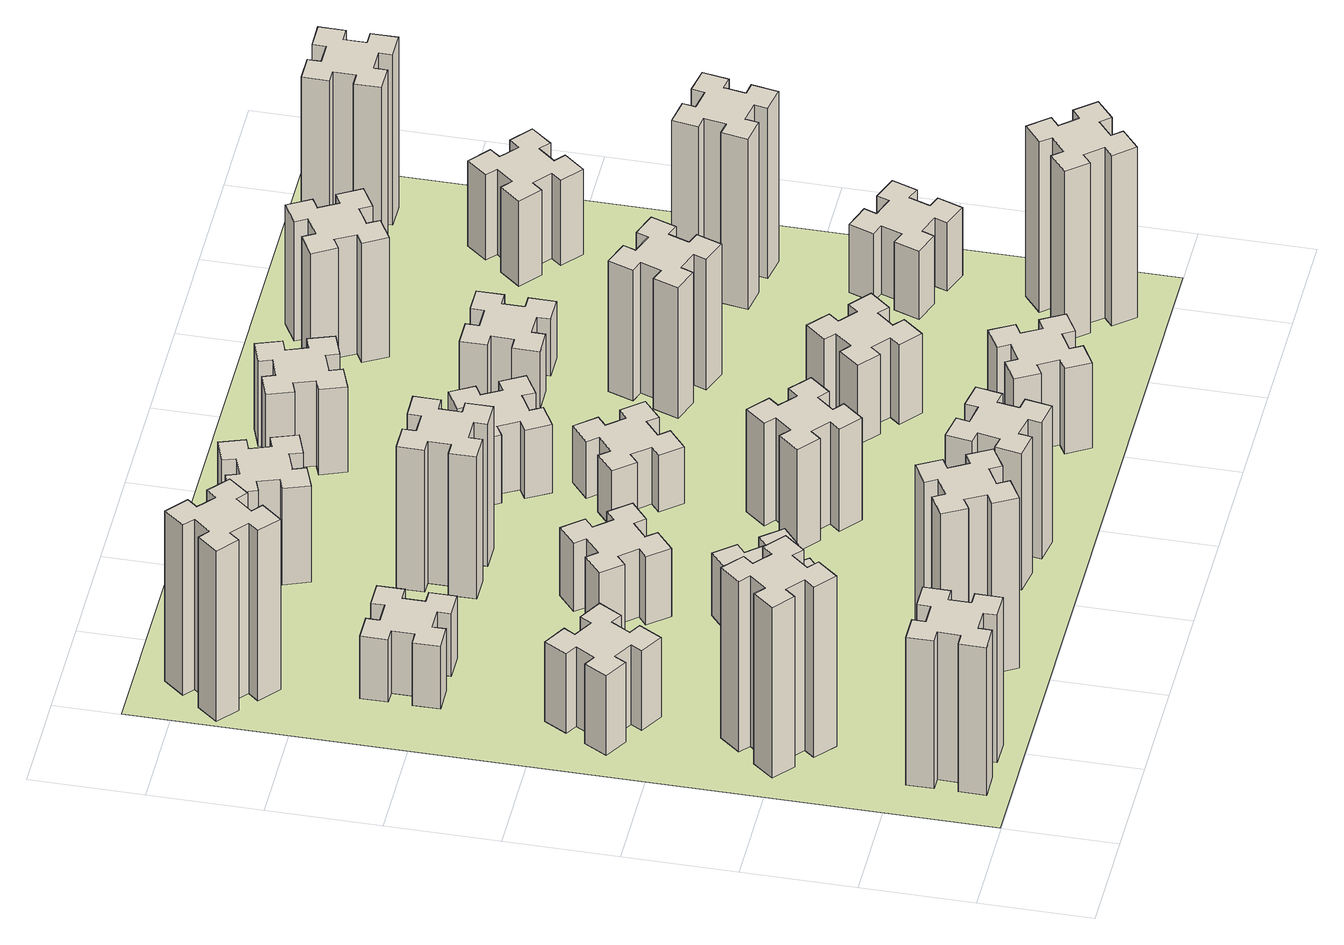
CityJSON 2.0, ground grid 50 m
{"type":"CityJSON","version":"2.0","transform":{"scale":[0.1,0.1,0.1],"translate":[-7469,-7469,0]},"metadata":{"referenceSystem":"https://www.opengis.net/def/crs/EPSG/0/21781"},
"CityObjects":{
"building1":{"type":"Building","attributes":{"class":"1000","function":"1000","usage":"1000","yearOfConstruction":2016,"roofType":"1000","measuredHeight":78,"storeysAboveGround":30,"storeysBelowGround":0},"geometry":[{"type":"Solid","lod":"1","boundaries":[[[[0,1,2,3,4,5,6,7,8,9,10,11,12,13,14,15,16,17,18,19]],[[17,16,20,21]],[[16,15,22,20]],[[15,14,23,22]],[[14,13,24,23]],[[13,12,25,24]],[[12,11,26,25]],[[11,10,27,26]],[[10,9,28,27]],[[9,8,29,28]],[[8,7,30,29]],[[7,6,31,30]],[[6,5,32,31]],[[5,4,33,32]],[[4,3,34,33]],[[3,2,35,34]],[[2,1,36,35]],[[1,0,37,36]],[[0,19,38,37]],[[19,18,39,38]],[[18,17,21,39]],[[24,25,26,27,28,29,30,31,32,33,34,35,36,37,38,39,21,20,22,23]]]]}]},
"building2":{"type":"Building","attributes":{"class":"1000","function":"1000","usage":"1000","yearOfConstruction":2016,"roofType":"1000","measuredHeight":90,"storeysAboveGround":30,"storeysBelowGround":0},"geometry":[{"type":"Solid","lod":"1","boundaries":[[[[40,41,42,43,44,45,46,47,48,49,50,51,52,53,54,55,56,57,58,59]],[[57,56,60,61]],[[56,55,62,60]],[[55,54,63,62]],[[54,53,64,63]],[[53,52,65,64]],[[52,51,66,65]],[[51,50,67,66]],[[50,49,68,67]],[[49,48,69,68]],[[48,47,70,69]],[[47,46,71,70]],[[46,45,72,71]],[[45,44,73,72]],[[44,43,74,73]],[[43,42,75,74]],[[42,41,76,75]],[[41,40,77,76]],[[40,59,78,77]],[[59,58,79,78]],[[58,57,61,79]],[[64,65,66,67,68,69,70,71,72,73,74,75,76,77,78,79,61,60,62,63]]]]}]},
"building3":{"type":"Building","attributes":{"class":"1000","function":"1000","usage":"1000","yearOfConstruction":2016,"roofType":"1000","measuredHeight":42,"storeysAboveGround":30,"storeysBelowGround":0},"geometry":[{"type":"Solid","lod":"1","boundaries":[[[[80,81,82,83,84,85,86,87,88,89,90,91,92,93,94,95,96,97,98,99]],[[97,96,100,101]],[[96,95,102,100]],[[95,94,103,102]],[[94,93,104,103]],[[93,92,105,104]],[[92,91,106,105]],[[91,90,107,106]],[[90,89,108,107]],[[89,88,109,108]],[[88,87,110,109]],[[87,86,111,110]],[[86,85,112,111]],[[85,84,113,112]],[[84,83,114,113]],[[83,82,115,114]],[[82,81,116,115]],[[81,80,117,116]],[[80,99,118,117]],[[99,98,119,118]],[[98,97,101,119]],[[104,105,106,107,108,109,110,111,112,113,114,115,116,117,118,119,101,100,102,103]]]]}]},
"building4":{"type":"Building","attributes":{"class":"1000","function":"1000","usage":"1000","yearOfConstruction":2016,"roofType":"1000","measuredHeight":90,"storeysAboveGround":30,"storeysBelowGround":0},"geometry":[{"type":"Solid","lod":"1","boundaries":[[[[120,121,122,123,124,125,126,127,128,129,130,131,132,133,134,135,136,137,138,139]],[[137,136,140,141]],[[136,135,142,140]],[[135,134,143,142]],[[134,133,144,143]],[[133,132,145,144]],[[132,131,146,145]],[[131,130,147,146]],[[130,129,148,147]],[[129,128,149,148]],[[128,127,150,149]],[[127,126,151,150]],[[126,125,152,151]],[[125,124,153,152]],[[124,123,154,153]],[[123,122,155,154]],[[122,121,156,155]],[[121,120,157,156]],[[120,139,158,157]],[[139,138,159,158]],[[138,137,141,159]],[[144,145,146,147,148,149,150,151,152,153,154,155,156,157,158,159,141,140,142,143]]]]}]},
"building5":{"type":"Building","attributes":{"class":"1000","function":"1000","usage":"1000","yearOfConstruction":2016,"roofType":"1000","measuredHeight":33,"storeysAboveGround":30,"storeysBelowGround":0},"geometry":[{"type":"Solid","lod":"1","boundaries":[[[[160,161,162,163,164,165,166,167,168,169,170,171,172,173,174,175,176,177,178,179]],[[177,176,180,181]],[[176,175,182,180]],[[175,174,183,182]],[[174,173,184,183]],[[173,172,185,184]],[[172,171,186,185]],[[171,170,187,186]],[[170,169,188,187]],[[169,168,189,188]],[[168,167,190,189]],[[167,166,191,190]],[[166,165,192,191]],[[165,164,193,192]],[[164,163,194,193]],[[163,162,195,194]],[[162,161,196,195]],[[161,160,197,196]],[[160,179,198,197]],[[179,178,199,198]],[[178,177,181,199]],[[184,185,186,187,188,189,190,191,192,193,194,195,196,197,198,199,181,180,182,183]]]]}]},
"building6":{"type":"Building","attributes":{"class":"1000","function":"1000","usage":"1000","yearOfConstruction":2016,"roofType":"1000","measuredHeight":90,"storeysAboveGround":30,"storeysBelowGround":0},"geometry":[{"type":"Solid","lod":"1","boundaries":[[[[200,201,202,203,204,205,206,207,208,209,210,211,212,213,214,215,216,217,218,219]],[[217,216,220,221]],[[216,215,222,220]],[[215,214,223,222]],[[214,213,224,223]],[[213,212,225,224]],[[212,211,226,225]],[[211,210,227,226]],[[210,209,228,227]],[[209,208,229,228]],[[208,207,230,229]],[[207,206,231,230]],[[206,205,232,231]],[[205,204,233,232]],[[204,203,234,233]],[[203,202,235,234]],[[202,201,236,235]],[[201,200,237,236]],[[200,219,238,237]],[[219,218,239,238]],[[218,217,221,239]],[[224,225,226,227,228,229,230,231,232,233,234,235,236,237,238,239,221,220,222,223]]]]}]},
"building7":{"type":"Building","attributes":{"class":"1000","function":"1000","usage":"1000","yearOfConstruction":2016,"roofType":"1000","measuredHeight":33,"storeysAboveGround":30,"storeysBelowGround":0},"geometry":[{"type":"Solid","lod":"1","boundaries":[[[[240,241,242,243,244,245,246,247,248,249,250,251,252,253,254,255,256,257,258,259]],[[257,256,260,261]],[[256,255,262,260]],[[255,254,263,262]],[[254,253,264,263]],[[253,252,265,264]],[[252,251,266,265]],[[251,250,267,266]],[[250,249,268,267]],[[249,248,269,268]],[[248,247,270,269]],[[247,246,271,270]],[[246,245,272,271]],[[245,244,273,272]],[[244,243,274,273]],[[243,242,275,274]],[[242,241,276,275]],[[241,240,277,276]],[[240,259,278,277]],[[259,258,279,278]],[[258,257,261,279]],[[264,265,266,267,268,269,270,271,272,273,274,275,276,277,278,279,261,260,262,263]]]]}]},
"building8":{"type":"Building","attributes":{"class":"1000","function":"1000","usage":"1000","yearOfConstruction":2016,"roofType":"1000","measuredHeight":36,"storeysAboveGround":30,"storeysBelowGround":0},"geometry":[{"type":"Solid","lod":"1","boundaries":[[[[280,281,282,283,284,285,286,287,288,289,290,291,292,293,294,295,296,297,298,299]],[[297,296,300,301]],[[296,295,302,300]],[[295,294,303,302]],[[294,293,304,303]],[[293,292,305,304]],[[292,291,306,305]],[[291,290,307,306]],[[290,289,308,307]],[[289,288,309,308]],[[288,287,310,309]],[[287,286,311,310]],[[286,285,312,311]],[[285,284,313,312]],[[284,283,314,313]],[[283,282,315,314]],[[282,281,316,315]],[[281,280,317,316]],[[280,299,318,317]],[[299,298,319,318]],[[298,297,301,319]],[[304,305,306,307,308,309,310,311,312,313,314,315,316,317,318,319,301,300,302,303]]]]}]},
"building9":{"type":"Building","attributes":{"class":"1000","function":"1000","usage":"1000","yearOfConstruction":2016,"roofType":"1000","measuredHeight":72,"storeysAboveGround":30,"storeysBelowGround":0},"geometry":[{"type":"Solid","lod":"1","boundaries":[[[[320,321,322,323,324,325,326,327,328,329,330,331,332,333,334,335,336,337,338,339]],[[337,336,340,341]],[[336,335,342,340]],[[335,334,343,342]],[[334,333,344,343]],[[333,332,345,344]],[[332,331,346,345]],[[331,330,347,346]],[[330,329,348,347]],[[329,328,349,348]],[[328,327,350,349]],[[327,326,351,350]],[[326,325,352,351]],[[325,324,353,352]],[[324,323,354,353]],[[323,322,355,354]],[[322,321,356,355]],[[321,320,357,356]],[[320,339,358,357]],[[339,338,359,358]],[[338,337,341,359]],[[344,345,346,347,348,349,350,351,352,353,354,355,356,357,358,359,341,340,342,343]]]]}]},
"building10":{"type":"Building","attributes":{"class":"1000","function":"1000","usage":"1000","yearOfConstruction":2016,"roofType":"1000","measuredHeight":75,"storeysAboveGround":30,"storeysBelowGround":0},"geometry":[{"type":"Solid","lod":"1","boundaries":[[[[360,361,362,363,364,365,366,367,368,369,370,371,372,373,374,375,376,377,378,379]],[[377,376,380,381]],[[376,375,382,380]],[[375,374,383,382]],[[374,373,384,383]],[[373,372,385,384]],[[372,371,386,385]],[[371,370,387,386]],[[370,369,388,387]],[[369,368,389,388]],[[368,367,390,389]],[[367,366,391,390]],[[366,365,392,391]],[[365,364,393,392]],[[364,363,394,393]],[[363,362,395,394]],[[362,361,396,395]],[[361,360,397,396]],[[360,379,398,397]],[[379,378,399,398]],[[378,377,381,399]],[[384,385,386,387,388,389,390,391,392,393,394,395,396,397,398,399,381,380,382,383]]]]}]},
"building11":{"type":"Building","attributes":{"class":"1000","function":"1000","usage":"1000","yearOfConstruction":2016,"roofType":"1000","measuredHeight":51,"storeysAboveGround":30,"storeysBelowGround":0},"geometry":[{"type":"Solid","lod":"1","boundaries":[[[[400,401,402,403,404,405,406,407,408,409,410,411,412,413,414,415,416,417,418,419]],[[417,416,420,421]],[[416,415,422,420]],[[415,414,423,422]],[[414,413,424,423]],[[413,412,425,424]],[[412,411,426,425]],[[411,410,427,426]],[[410,409,428,427]],[[409,408,429,428]],[[408,407,430,429]],[[407,406,431,430]],[[406,405,432,431]],[[405,404,433,432]],[[404,403,434,433]],[[403,402,435,434]],[[402,401,436,435]],[[401,400,437,436]],[[400,419,438,437]],[[419,418,439,438]],[[418,417,421,439]],[[424,425,426,427,428,429,430,431,432,433,434,435,436,437,438,439,421,420,422,423]]]]}]},
"building12":{"type":"Building","attributes":{"class":"1000","function":"1000","usage":"1000","yearOfConstruction":2016,"roofType":"1000","measuredHeight":54,"storeysAboveGround":30,"storeysBelowGround":0},"geometry":[{"type":"Solid","lod":"1","boundaries":[[[[440,441,442,443,444,445,446,447,448,449,450,451,452,453,454,455,456,457,458,459]],[[457,456,460,461]],[[456,455,462,460]],[[455,454,463,462]],[[454,453,464,463]],[[453,452,465,464]],[[452,451,466,465]],[[451,450,467,466]],[[450,449,468,467]],[[449,448,469,468]],[[448,447,470,469]],[[447,446,471,470]],[[446,445,472,471]],[[445,444,473,472]],[[444,443,474,473]],[[443,442,475,474]],[[442,441,476,475]],[[441,440,477,476]],[[440,459,478,477]],[[459,458,479,478]],[[458,457,461,479]],[[464,465,466,467,468,469,470,471,472,473,474,475,476,477,478,479,461,460,462,463]]]]}]},
"building13":{"type":"Building","attributes":{"class":"1000","function":"1000","usage":"1000","yearOfConstruction":2016,"roofType":"1000","measuredHeight":30,"storeysAboveGround":30,"storeysBelowGround":0},"geometry":[{"type":"Solid","lod":"1","boundaries":[[[[480,481,482,483,484,485,486,487,488,489,490,491,492,493,494,495,496,497,498,499]],[[497,496,500,501]],[[496,495,502,500]],[[495,494,503,502]],[[494,493,504,503]],[[493,492,505,504]],[[492,491,506,505]],[[491,490,507,506]],[[490,489,508,507]],[[489,488,509,508]],[[488,487,510,509]],[[487,486,511,510]],[[486,485,512,511]],[[485,484,513,512]],[[484,483,514,513]],[[483,482,515,514]],[[482,481,516,515]],[[481,480,517,516]],[[480,499,518,517]],[[499,498,519,518]],[[498,497,501,519]],[[504,505,506,507,508,509,510,511,512,513,514,515,516,517,518,519,501,500,502,503]]]]}]},
"building14":{"type":"Building","attributes":{"class":"1000","function":"1000","usage":"1000","yearOfConstruction":2016,"roofType":"1000","measuredHeight":36,"storeysAboveGround":30,"storeysBelowGround":0},"geometry":[{"type":"Solid","lod":"1","boundaries":[[[[520,521,522,523,524,525,526,527,528,529,530,531,532,533,534,535,536,537,538,539]],[[537,536,540,541]],[[536,535,542,540]],[[535,534,543,542]],[[534,533,544,543]],[[533,532,545,544]],[[532,531,546,545]],[[531,530,547,546]],[[530,529,548,547]],[[529,528,549,548]],[[528,527,550,549]],[[527,526,551,550]],[[526,525,552,551]],[[525,524,553,552]],[[524,523,554,553]],[[523,522,555,554]],[[522,521,556,555]],[[521,520,557,556]],[[520,539,558,557]],[[539,538,559,558]],[[538,537,541,559]],[[544,545,546,547,548,549,550,551,552,553,554,555,556,557,558,559,541,540,542,543]]]]}]},
"building15":{"type":"Building","attributes":{"class":"1000","function":"1000","usage":"1000","yearOfConstruction":2016,"roofType":"1000","measuredHeight":45,"storeysAboveGround":30,"storeysBelowGround":0},"geometry":[{"type":"Solid","lod":"1","boundaries":[[[[560,561,562,563,564,565,566,567,568,569,570,571,572,573,574,575,576,577,578,579]],[[577,576,580,581]],[[576,575,582,580]],[[575,574,583,582]],[[574,573,584,583]],[[573,572,585,584]],[[572,571,586,585]],[[571,570,587,586]],[[570,569,588,587]],[[569,568,589,588]],[[568,567,590,589]],[[567,566,591,590]],[[566,565,592,591]],[[565,564,593,592]],[[564,563,594,593]],[[563,562,595,594]],[[562,561,596,595]],[[561,560,597,596]],[[560,579,598,597]],[[579,578,599,598]],[[578,577,581,599]],[[584,585,586,587,588,589,590,591,592,593,594,595,596,597,598,599,581,580,582,583]]]]}]},
"building16":{"type":"Building","attributes":{"class":"1000","function":"1000","usage":"1000","yearOfConstruction":2016,"roofType":"1000","measuredHeight":45,"storeysAboveGround":30,"storeysBelowGround":0},"geometry":[{"type":"Solid","lod":"1","boundaries":[[[[600,601,602,603,604,605,606,607,608,609,610,611,612,613,614,615,616,617,618,619]],[[617,616,620,621]],[[616,615,622,620]],[[615,614,623,622]],[[614,613,624,623]],[[613,612,625,624]],[[612,611,626,625]],[[611,610,627,626]],[[610,609,628,627]],[[609,608,629,628]],[[608,607,630,629]],[[607,606,631,630]],[[606,605,632,631]],[[605,604,633,632]],[[604,603,634,633]],[[603,602,635,634]],[[602,601,636,635]],[[601,600,637,636]],[[600,619,638,637]],[[619,618,639,638]],[[618,617,621,639]],[[624,625,626,627,628,629,630,631,632,633,634,635,636,637,638,639,621,620,622,623]]]]}]},
"building17":{"type":"Building","attributes":{"class":"1000","function":"1000","usage":"1000","yearOfConstruction":2016,"roofType":"1000","measuredHeight":42,"storeysAboveGround":30,"storeysBelowGround":0},"geometry":[{"type":"Solid","lod":"1","boundaries":[[[[640,641,642,643,644,645,646,647,648,649,650,651,652,653,654,655,656,657,658,659]],[[657,656,660,661]],[[656,655,662,660]],[[655,654,663,662]],[[654,653,664,663]],[[653,652,665,664]],[[652,651,666,665]],[[651,650,667,666]],[[650,649,668,667]],[[649,648,669,668]],[[648,647,670,669]],[[647,646,671,670]],[[646,645,672,671]],[[645,644,673,672]],[[644,643,674,673]],[[643,642,675,674]],[[642,641,676,675]],[[641,640,677,676]],[[640,659,678,677]],[[659,658,679,678]],[[658,657,661,679]],[[664,665,666,667,668,669,670,671,672,673,674,675,676,677,678,679,661,660,662,663]]]]}]},
"building18":{"type":"Building","attributes":{"class":"1000","function":"1000","usage":"1000","yearOfConstruction":2016,"roofType":"1000","measuredHeight":69,"storeysAboveGround":30,"storeysBelowGround":0},"geometry":[{"type":"Solid","lod":"1","boundaries":[[[[680,681,682,683,684,685,686,687,688,689,690,691,692,693,694,695,696,697,698,699]],[[697,696,700,701]],[[696,695,702,700]],[[695,694,703,702]],[[694,693,704,703]],[[693,692,705,704]],[[692,691,706,705]],[[691,690,707,706]],[[690,689,708,707]],[[689,688,709,708]],[[688,687,710,709]],[[687,686,711,710]],[[686,685,712,711]],[[685,684,713,712]],[[684,683,714,713]],[[683,682,715,714]],[[682,681,716,715]],[[681,680,717,716]],[[680,699,718,717]],[[699,698,719,718]],[[698,697,701,719]],[[704,705,706,707,708,709,710,711,712,713,714,715,716,717,718,719,701,700,702,703]]]]}]},
"building19":{"type":"Building","attributes":{"class":"1000","function":"1000","usage":"1000","yearOfConstruction":2016,"roofType":"1000","measuredHeight":30,"storeysAboveGround":30,"storeysBelowGround":0},"geometry":[{"type":"Solid","lod":"1","boundaries":[[[[720,721,722,723,724,725,726,727,728,729,730,731,732,733,734,735,736,737,738,739]],[[737,736,740,741]],[[736,735,742,740]],[[735,734,743,742]],[[734,733,744,743]],[[733,732,745,744]],[[732,731,746,745]],[[731,730,747,746]],[[730,729,748,747]],[[729,728,749,748]],[[728,727,750,749]],[[727,726,751,750]],[[726,725,752,751]],[[725,724,753,752]],[[724,723,754,753]],[[723,722,755,754]],[[722,721,756,755]],[[721,720,757,756]],[[720,739,758,757]],[[739,738,759,758]],[[738,737,741,759]],[[744,745,746,747,748,749,750,751,752,753,754,755,756,757,758,759,741,740,742,743]]]]}]},
"building20":{"type":"Building","attributes":{"class":"1000","function":"1000","usage":"1000","yearOfConstruction":2016,"roofType":"1000","measuredHeight":90,"storeysAboveGround":30,"storeysBelowGround":0},"geometry":[{"type":"Solid","lod":"1","boundaries":[[[[760,761,762,763,764,765,766,767,768,769,770,771,772,773,774,775,776,777,778,779]],[[777,776,780,781]],[[776,775,782,780]],[[775,774,783,782]],[[774,773,784,783]],[[773,772,785,784]],[[772,771,786,785]],[[771,770,787,786]],[[770,769,788,787]],[[769,768,789,788]],[[768,767,790,789]],[[767,766,791,790]],[[766,765,792,791]],[[765,764,793,792]],[[764,763,794,793]],[[763,762,795,794]],[[762,761,796,795]],[[761,760,797,796]],[[760,779,798,797]],[[779,778,799,798]],[[778,777,781,799]],[[784,785,786,787,788,789,790,791,792,793,794,795,796,797,798,799,781,780,782,783]]]]}]},
"building21":{"type":"Building","attributes":{"class":"1000","function":"1000","usage":"1000","yearOfConstruction":2016,"roofType":"1000","measuredHeight":63,"storeysAboveGround":30,"storeysBelowGround":0},"geometry":[{"type":"Solid","lod":"1","boundaries":[[[[800,801,802,803,804,805,806,807,808,809,810,811,812,813,814,815,816,817,818,819]],[[817,816,820,821]],[[816,815,822,820]],[[815,814,823,822]],[[814,813,824,823]],[[813,812,825,824]],[[812,811,826,825]],[[811,810,827,826]],[[810,809,828,827]],[[809,808,829,828]],[[808,807,830,829]],[[807,806,831,830]],[[806,805,832,831]],[[805,804,833,832]],[[804,803,834,833]],[[803,802,835,834]],[[802,801,836,835]],[[801,800,837,836]],[[800,819,838,837]],[[819,818,839,838]],[[818,817,821,839]],[[824,825,826,827,828,829,830,831,832,833,834,835,836,837,838,839,821,820,822,823]]]]}]},
"building22":{"type":"Building","attributes":{"class":"1000","function":"1000","usage":"1000","yearOfConstruction":2016,"roofType":"1000","measuredHeight":36,"storeysAboveGround":30,"storeysBelowGround":0},"geometry":[{"type":"Solid","lod":"1","boundaries":[[[[840,841,842,843,844,845,846,847,848,849,850,851,852,853,854,855,856,857,858,859]],[[857,856,860,861]],[[856,855,862,860]],[[855,854,863,862]],[[854,853,864,863]],[[853,852,865,864]],[[852,851,866,865]],[[851,850,867,866]],[[850,849,868,867]],[[849,848,869,868]],[[848,847,870,869]],[[847,846,871,870]],[[846,845,872,871]],[[845,844,873,872]],[[844,843,874,873]],[[843,842,875,874]],[[842,841,876,875]],[[841,840,877,876]],[[840,859,878,877]],[[859,858,879,878]],[[858,857,861,879]],[[864,865,866,867,868,869,870,871,872,873,874,875,876,877,878,879,861,860,862,863]]]]}]},
"building23":{"type":"Building","attributes":{"class":"1000","function":"1000","usage":"1000","yearOfConstruction":2016,"roofType":"1000","measuredHeight":90,"storeysAboveGround":30,"storeysBelowGround":0},"geometry":[{"type":"Solid","lod":"1","boundaries":[[[[880,881,882,883,884,885,886,887,888,889,890,891,892,893,894,895,896,897,898,899]],[[897,896,900,901]],[[896,895,902,900]],[[895,894,903,902]],[[894,893,904,903]],[[893,892,905,904]],[[892,891,906,905]],[[891,890,907,906]],[[890,889,908,907]],[[889,888,909,908]],[[888,887,910,909]],[[887,886,911,910]],[[886,885,912,911]],[[885,884,913,912]],[[884,883,914,913]],[[883,882,915,914]],[[882,881,916,915]],[[881,880,917,916]],[[880,899,918,917]],[[899,898,919,918]],[[898,897,901,919]],[[904,905,906,907,908,909,910,911,912,913,914,915,916,917,918,919,901,900,902,903]]]]}]},
"building24":{"type":"Building","attributes":{"class":"1000","function":"1000","usage":"1000","yearOfConstruction":2016,"roofType":"1000","measuredHeight":45,"storeysAboveGround":30,"storeysBelowGround":0},"geometry":[{"type":"Solid","lod":"1","boundaries":[[[[920,921,922,923,924,925,926,927,928,929,930,931,932,933,934,935,936,937,938,939]],[[937,936,940,941]],[[936,935,942,940]],[[935,934,943,942]],[[934,933,944,943]],[[933,932,945,944]],[[932,931,946,945]],[[931,930,947,946]],[[930,929,948,947]],[[929,928,949,948]],[[928,927,950,949]],[[927,926,951,950]],[[926,925,952,951]],[[925,924,953,952]],[[924,923,954,953]],[[923,922,955,954]],[[922,921,956,955]],[[921,920,957,956]],[[920,939,958,957]],[[939,938,959,958]],[[938,937,941,959]],[[944,945,946,947,948,949,950,951,952,953,954,955,956,957,958,959,941,940,942,943]]]]}]},
"building25":{"type":"Building","attributes":{"class":"1000","function":"1000","usage":"1000","yearOfConstruction":2016,"roofType":"1000","measuredHeight":90,"storeysAboveGround":30,"storeysBelowGround":0},"geometry":[{"type":"Solid","lod":"1","boundaries":[[[[960,961,962,963,964,965,966,967,968,969,970,971,972,973,974,975,976,977,978,979]],[[977,976,980,981]],[[976,975,982,980]],[[975,974,983,982]],[[974,973,984,983]],[[973,972,985,984]],[[972,971,986,985]],[[971,970,987,986]],[[970,969,988,987]],[[969,968,989,988]],[[968,967,990,989]],[[967,966,991,990]],[[966,965,992,991]],[[965,964,993,992]],[[964,963,994,993]],[[963,962,995,994]],[[962,961,996,995]],[[961,960,997,996]],[[960,979,998,997]],[[979,978,999,998]],[[978,977,981,999]],[[984,985,986,987,988,989,990,991,992,993,994,995,996,997,998,999,981,980,982,983]]]]}]},
"landuse1":{"type":"LandUse","attributes":{"name":"plot1","function":"1010"},"geometry":[{"type":"MultiSurface","lod":"1","boundaries":[[[1000,1001,1002,1003]]]}]}
},
"vertices":[
[265,325,0],[265,225,0],[205,225,0],[205,105,0],[325,105,0],[325,165,0],[425,165,0],[425,105,0],[545,105,0],[545,225,0],[485,225,0],[485,325,0],[545,325,0],[545,445,0],[425,445,0],[425,385,0],[325,385,0],[325,445,0],[205,445,0],[205,325,0],[325,385,780],[325,445,780],[425,385,780],[425,445,780],[545,445,780],[545,325,780],[485,325,780],[485,225,780],[545,225,780],[545,105,780],[425,105,780],[425,165,780],[325,165,780],[325,105,780],[205,105,780],[205,225,780],[265,225,780],[265,325,780],[205,325,780],[205,445,780],
[484,1067,0],[408,1132,0],[446,1178,0],[354,1255,0],[277,1163,0],[323,1124,0],[259,1048,0],[213,1086,0],[136,994,0],[228,917,0],[266,963,0],[343,899,0],[304,853,0],[396,776,0],[473,868,0],[427,906,0],[492,983,0],[538,944,0],[615,1036,0],[523,1113,0],[492,983,900],[538,944,900],[427,906,900],[473,868,900],[396,776,900],[304,853,900],[343,899,900],[266,963,900],[228,917,900],[136,994,900],[213,1086,900],[259,1048,900],[323,1124,900],[277,1163,900],[354,1255,900],[446,1178,900],[408,1132,900],[484,1067,900],[523,1113,900],[615,1036,900],
[474,1826,0],[387,1876,0],[417,1928,0],[313,1988,0],[253,1884,0],[305,1854,0],[255,1767,0],[203,1797,0],[143,1693,0],[247,1633,0],[277,1685,0],[364,1635,0],[334,1583,0],[438,1523,0],[498,1627,0],[446,1657,0],[496,1744,0],[548,1714,0],[608,1818,0],[504,1878,0],[496,1744,420],[548,1714,420],[446,1657,420],[498,1627,420],[438,1523,420],[334,1583,420],[364,1635,420],[277,1685,420],[247,1633,420],[143,1693,420],[203,1797,420],[255,1767,420],[305,1854,420],[253,1884,420],[313,1988,420],[417,1928,420],[387,1876,420],[474,1826,420],[504,1878,420],[608,1818,420],
[1127,255,0],[1214,305,0],[1244,253,0],[1348,313,0],[1288,417,0],[1236,387,0],[1186,474,0],[1238,504,0],[1178,608,0],[1074,548,0],[1104,496,0],[1017,446,0],[987,498,0],[883,438,0],[943,334,0],[995,364,0],[1045,277,0],[993,247,0],[1053,143,0],[1157,203,0],[1045,277,900],[993,247,900],[995,364,900],[943,334,900],[883,438,900],[987,498,900],[1017,446,900],[1104,496,900],[1074,548,900],[1178,608,900],[1238,504,900],[1186,474,900],[1236,387,900],[1288,417,900],[1348,313,900],[1244,253,900],[1214,305,900],[1127,255,900],[1157,203,900],[1053,143,900],
[425,2485,0],[525,2485,0],[525,2425,0],[645,2425,0],[645,2545,0],[585,2545,0],[585,2645,0],[645,2645,0],[645,2765,0],[525,2765,0],[525,2705,0],[425,2705,0],[425,2765,0],[305,2765,0],[305,2645,0],[365,2645,0],[365,2545,0],[305,2545,0],[305,2425,0],[425,2425,0],[365,2545,330],[305,2545,330],[365,2645,330],[305,2645,330],[305,2765,330],[425,2765,330],[425,2705,330],[525,2705,330],[525,2765,330],[645,2765,330],[645,2645,330],[585,2645,330],[585,2545,330],[645,2545,330],[645,2425,330],[525,2425,330],[525,2485,330],[425,2485,330],[425,2425,330],[305,2425,330],
[384,3387,0],[308,3452,0],[346,3498,0],[254,3575,0],[177,3483,0],[223,3444,0],[159,3368,0],[113,3406,0],[36,3314,0],[128,3237,0],[166,3283,0],[243,3219,0],[204,3173,0],[296,3096,0],[373,3188,0],[327,3226,0],[392,3303,0],[438,3264,0],[515,3356,0],[423,3433,0],[392,3303,900],[438,3264,900],[327,3226,900],[373,3188,900],[296,3096,900],[204,3173,900],[243,3219,900],[166,3283,900],[128,3237,900],[36,3314,900],[113,3406,900],[159,3368,900],[223,3444,900],[177,3483,900],[254,3575,900],[346,3498,900],[308,3452,900],[384,3387,900],[423,3433,900],[515,3356,900],
[1083,1332,0],[1006,1267,0],[968,1313,0],[876,1236,0],[953,1144,0],[999,1183,0],[1063,1106,0],[1017,1068,0],[1094,976,0],[1186,1053,0],[1148,1099,0],[1224,1163,0],[1263,1117,0],[1355,1194,0],[1278,1286,0],[1232,1248,0],[1167,1324,0],[1213,1363,0],[1136,1455,0],[1044,1378,0],[1167,1324,330],[1213,1363,330],[1232,1248,330],[1278,1286,330],[1355,1194,330],[1263,1117,330],[1224,1163,330],[1148,1099,330],[1186,1053,330],[1094,976,330],[1017,1068,330],[1063,1106,330],[999,1183,330],[953,1144,330],[876,1236,330],[968,1313,330],[1006,1267,330],[1083,1332,330],[1044,1378,330],[1136,1455,330],
[1083,1972,0],[1006,1907,0],[968,1953,0],[876,1876,0],[953,1784,0],[999,1823,0],[1063,1746,0],[1017,1708,0],[1094,1616,0],[1186,1693,0],[1148,1739,0],[1224,1803,0],[1263,1757,0],[1355,1834,0],[1278,1926,0],[1232,1888,0],[1167,1964,0],[1213,2003,0],[1136,2095,0],[1044,2018,0],[1167,1964,360],[1213,2003,360],[1232,1888,360],[1278,1926,360],[1355,1834,360],[1263,1757,360],[1224,1803,360],[1148,1739,360],[1186,1693,360],[1094,1616,360],[1017,1708,360],[1063,1746,360],[999,1823,360],[953,1784,360],[876,1876,360],[968,1953,360],[1006,1907,360],[1083,1972,360],[1044,2018,360],[1136,2095,360],
[1855,307,0],[1872,405,0],[1931,395,0],[1952,513,0],[1834,534,0],[1824,475,0],[1725,492,0],[1736,551,0],[1617,572,0],[1597,454,0],[1656,444,0],[1638,345,0],[1579,356,0],[1558,237,0],[1677,217,0],[1687,276,0],[1785,258,0],[1775,199,0],[1893,178,0],[1914,297,0],[1785,258,720],[1775,199,720],[1687,276,720],[1677,217,720],[1558,237,720],[1579,356,720],[1638,345,720],[1656,444,720],[1597,454,720],[1617,572,720],[1736,551,720],[1725,492,720],[1824,475,720],[1834,534,720],[1952,513,720],[1931,395,720],[1872,405,720],[1855,307,720],[1914,297,720],[1893,178,720],
[1325,2545,0],[1325,2645,0],[1385,2645,0],[1385,2765,0],[1265,2765,0],[1265,2705,0],[1165,2705,0],[1165,2765,0],[1045,2765,0],[1045,2645,0],[1105,2645,0],[1105,2545,0],[1045,2545,0],[1045,2425,0],[1165,2425,0],[1165,2485,0],[1265,2485,0],[1265,2425,0],[1385,2425,0],[1385,2545,0],[1265,2485,750],[1265,2425,750],[1165,2485,750],[1165,2425,750],[1045,2425,750],[1045,2545,750],[1105,2545,750],[1105,2645,750],[1045,2645,750],[1045,2765,750],[1165,2765,750],[1165,2705,750],[1265,2705,750],[1265,2765,750],[1385,2765,750],[1385,2645,750],[1325,2645,750],[1325,2545,750],[1385,2545,750],[1385,2425,750],
[1125,3456,0],[1031,3422,0],[1010,3478,0],[897,3437,0],[939,3324,0],[995,3345,0],[1029,3251,0],[973,3230,0],[1014,3117,0],[1127,3159,0],[1106,3215,0],[1200,3249,0],[1220,3193,0],[1333,3234,0],[1292,3347,0],[1236,3326,0],[1202,3420,0],[1258,3440,0],[1217,3553,0],[1104,3512,0],[1202,3420,510],[1258,3440,510],[1236,3326,510],[1292,3347,510],[1333,3234,510],[1220,3193,510],[1200,3249,510],[1106,3215,510],[1127,3159,510],[1014,3117,510],[973,3230,510],[1029,3251,510],[995,3345,510],[939,3324,510],[897,3437,510],[1010,3478,510],[1031,3422,510],[1125,3456,510],[1104,3512,510],[1217,3553,510],
[1746,1163,0],[1823,1099,0],[1784,1053,0],[1876,976,0],[1953,1068,0],[1907,1106,0],[1972,1183,0],[2018,1144,0],[2095,1236,0],[2003,1313,0],[1964,1267,0],[1888,1332,0],[1926,1378,0],[1834,1455,0],[1757,1363,0],[1803,1324,0],[1739,1248,0],[1693,1286,0],[1616,1194,0],[1708,1117,0],[1739,1248,540],[1693,1286,540],[1803,1324,540],[1757,1363,540],[1834,1455,540],[1926,1378,540],[1888,1332,540],[1964,1267,540],[2003,1313,540],[2095,1236,540],[2018,1144,540],[1972,1183,540],[1907,1106,540],[1953,1068,540],[1876,976,540],[1784,1053,540],[1823,1099,540],[1746,1163,540],[1708,1117,540],[1616,1194,540],
[1972,1988,0],[1907,2064,0],[1953,2103,0],[1876,2195,0],[1784,2118,0],[1823,2072,0],[1746,2007,0],[1708,2053,0],[1616,1976,0],[1693,1884,0],[1739,1923,0],[1803,1846,0],[1757,1808,0],[1834,1716,0],[1926,1793,0],[1888,1839,0],[1964,1903,0],[2003,1857,0],[2095,1934,0],[2018,2026,0],[1964,1903,300],[2003,1857,300],[1888,1839,300],[1926,1793,300],[1834,1716,300],[1757,1808,300],[1803,1846,300],[1739,1923,300],[1693,1884,300],[1616,1976,300],[1708,2053,300],[1746,2007,300],[1823,2072,300],[1784,2118,300],[1876,2195,300],[1953,2103,300],[1907,2064,300],[1972,1988,300],[2018,2026,300],[2095,1934,300],
[1976,2507,0],[1926,2594,0],[1978,2624,0],[1918,2728,0],[1814,2668,0],[1844,2616,0],[1757,2566,0],[1727,2618,0],[1623,2558,0],[1683,2454,0],[1735,2484,0],[1785,2397,0],[1733,2367,0],[1793,2263,0],[1897,2323,0],[1867,2375,0],[1954,2425,0],[1984,2373,0],[2088,2433,0],[2028,2537,0],[1954,2425,360],[1984,2373,360],[1867,2375,360],[1897,2323,360],[1793,2263,360],[1733,2367,360],[1785,2397,360],[1735,2484,360],[1683,2454,360],[1623,2558,360],[1727,2618,360],[1757,2566,360],[1844,2616,360],[1814,2668,360],[1918,2728,360],[1978,2624,360],[1926,2594,360],[1976,2507,360],[2028,2537,360],[2088,2433,360],
[2475,364,0],[2525,277,0],[2473,247,0],[2533,143,0],[2637,203,0],[2607,255,0],[2694,305,0],[2724,253,0],[2828,313,0],[2768,417,0],[2716,387,0],[2666,474,0],[2718,504,0],[2658,608,0],[2554,548,0],[2584,496,0],[2497,446,0],[2467,498,0],[2363,438,0],[2423,334,0],[2497,446,450],[2467,498,450],[2584,496,450],[2554,548,450],[2658,608,450],[2718,504,450],[2666,474,450],[2716,387,450],[2768,417,450],[2828,313,450],[2724,253,450],[2694,305,450],[2607,255,450],[2637,203,450],[2533,143,450],[2473,247,450],[2525,277,450],[2475,364,450],[2423,334,450],[2363,438,450],
[1865,3456,0],[1771,3422,0],[1750,3478,0],[1637,3437,0],[1679,3324,0],[1735,3345,0],[1769,3251,0],[1713,3230,0],[1754,3117,0],[1867,3159,0],[1846,3215,0],[1940,3249,0],[1960,3193,0],[2073,3234,0],[2032,3347,0],[1976,3326,0],[1942,3420,0],[1998,3440,0],[1957,3553,0],[1844,3512,0],[1942,3420,450],[1998,3440,450],[1976,3326,450],[2032,3347,450],[2073,3234,450],[1960,3193,450],[1940,3249,450],[1846,3215,450],[1867,3159,450],[1754,3117,450],[1713,3230,450],[1769,3251,450],[1735,3345,450],[1679,3324,450],[1637,3437,450],[1750,3478,450],[1771,3422,450],[1865,3456,450],[1844,3512,450],[1957,3553,450],
[2647,1006,0],[2712,1083,0],[2758,1044,0],[2835,1136,0],[2743,1213,0],[2704,1167,0],[2628,1232,0],[2666,1278,0],[2574,1355,0],[2497,1263,0],[2543,1224,0],[2479,1148,0],[2433,1186,0],[2356,1094,0],[2448,1017,0],[2486,1063,0],[2563,999,0],[2524,953,0],[2616,876,0],[2693,968,0],[2563,999,420],[2524,953,420],[2486,1063,420],[2448,1017,420],[2356,1094,420],[2433,1186,420],[2479,1148,420],[2543,1224,420],[2497,1263,420],[2574,1355,420],[2666,1278,420],[2628,1232,420],[2704,1167,420],[2743,1213,420],[2835,1136,420],[2758,1044,420],[2712,1083,420],[2647,1006,420],[2693,968,420],[2616,876,420],
[2682,1871,0],[2716,1965,0],[2772,1944,0],[2813,2057,0],[2700,2098,0],[2680,2042,0],[2586,2076,0],[2607,2132,0],[2494,2173,0],[2453,2060,0],[2509,2040,0],[2475,1946,0],[2419,1967,0],[2377,1854,0],[2490,1813,0],[2511,1869,0],[2605,1835,0],[2584,1779,0],[2697,1737,0],[2738,1850,0],[2605,1835,690],[2584,1779,690],[2511,1869,690],[2490,1813,690],[2377,1854,690],[2419,1967,690],[2475,1946,690],[2509,2040,690],[2453,2060,690],[2494,2173,690],[2607,2132,690],[2586,2076,690],[2680,2042,690],[2700,2098,690],[2813,2057,690],[2772,1944,690],[2716,1965,690],[2682,1871,690],[2738,1850,690],[2697,1737,690],
[2605,2545,0],[2605,2645,0],[2665,2645,0],[2665,2765,0],[2545,2765,0],[2545,2705,0],[2445,2705,0],[2445,2765,0],[2325,2765,0],[2325,2645,0],[2385,2645,0],[2385,2545,0],[2325,2545,0],[2325,2425,0],[2445,2425,0],[2445,2485,0],[2545,2485,0],[2545,2425,0],[2665,2425,0],[2665,2545,0],[2545,2485,300],[2545,2425,300],[2445,2485,300],[2445,2425,300],[2325,2425,300],[2325,2545,300],[2385,2545,300],[2385,2645,300],[2325,2645,300],[2325,2765,300],[2445,2765,300],[2445,2705,300],[2545,2705,300],[2545,2765,300],[2665,2765,300],[2665,2645,300],[2605,2645,300],[2605,2545,300],[2665,2545,300],[2665,2425,300],
[3468,259,0],[3544,323,0],[3583,277,0],[3675,354,0],[3598,446,0],[3552,408,0],[3487,484,0],[3533,523,0],[3456,615,0],[3364,538,0],[3403,492,0],[3326,427,0],[3288,473,0],[3196,396,0],[3273,304,0],[3319,343,0],[3383,266,0],[3337,228,0],[3414,136,0],[3506,213,0],[3383,266,900],[3337,228,900],[3319,343,900],[3273,304,900],[3196,396,900],[3288,473,900],[3326,427,900],[3403,492,900],[3364,538,900],[3456,615,900],[3533,523,900],[3487,484,900],[3552,408,900],[3598,446,900],[3675,354,900],[3583,277,900],[3544,323,900],[3468,259,900],[3506,213,900],[3414,136,900],
[2716,3347,0],[2666,3434,0],[2718,3464,0],[2658,3568,0],[2554,3508,0],[2584,3456,0],[2497,3406,0],[2467,3458,0],[2363,3398,0],[2423,3294,0],[2475,3324,0],[2525,3237,0],[2473,3207,0],[2533,3103,0],[2637,3163,0],[2607,3215,0],[2694,3265,0],[2724,3213,0],[2828,3273,0],[2768,3377,0],[2694,3265,630],[2724,3213,630],[2607,3215,630],[2637,3163,630],[2533,3103,630],[2473,3207,630],[2525,3237,630],[2475,3324,630],[2423,3294,630],[2363,3398,630],[2467,3458,630],[2497,3406,630],[2584,3456,630],[2554,3508,630],[2658,3568,630],[2718,3464,630],[2666,3434,630],[2716,3347,630],[2768,3377,630],[2828,3273,630],
[3351,1029,0],[3445,995,0],[3424,939,0],[3537,897,0],[3578,1010,0],[3522,1031,0],[3556,1125,0],[3612,1104,0],[3653,1217,0],[3540,1258,0],[3520,1202,0],[3426,1236,0],[3447,1292,0],[3334,1333,0],[3293,1220,0],[3349,1200,0],[3315,1106,0],[3259,1127,0],[3217,1014,0],[3330,973,0],[3315,1106,360],[3259,1127,360],[3349,1200,360],[3293,1220,360],[3334,1333,360],[3447,1292,360],[3426,1236,360],[3520,1202,360],[3540,1258,360],[3653,1217,360],[3612,1104,360],[3556,1125,360],[3522,1031,360],[3578,1010,360],[3537,897,360],[3424,939,360],[3445,995,360],[3351,1029,360],[3330,973,360],[3217,1014,360],
[3435,1787,0],[3452,1885,0],[3511,1875,0],[3532,1993,0],[3414,2014,0],[3404,1955,0],[3305,1972,0],[3316,2031,0],[3197,2052,0],[3177,1934,0],[3236,1924,0],[3218,1825,0],[3159,1836,0],[3138,1717,0],[3257,1697,0],[3267,1756,0],[3365,1738,0],[3355,1679,0],[3473,1658,0],[3494,1777,0],[3365,1738,900],[3355,1679,900],[3267,1756,900],[3257,1697,900],[3138,1717,900],[3159,1836,900],[3218,1825,900],[3236,1924,900],[3177,1934,900],[3197,2052,900],[3316,2031,900],[3305,1972,900],[3404,1955,900],[3414,2014,900],[3532,1993,900],[3511,1875,900],[3452,1885,900],[3435,1787,900],[3494,1777,900],[3473,1658,900],
[3444,2747,0],[3368,2812,0],[3406,2858,0],[3314,2935,0],[3237,2843,0],[3283,2804,0],[3219,2728,0],[3173,2766,0],[3096,2674,0],[3188,2597,0],[3226,2643,0],[3303,2579,0],[3264,2533,0],[3356,2456,0],[3433,2548,0],[3387,2586,0],[3452,2663,0],[3498,2624,0],[3575,2716,0],[3483,2793,0],[3452,2663,450],[3498,2624,450],[3387,2586,450],[3433,2548,450],[3356,2456,450],[3264,2533,450],[3303,2579,450],[3226,2643,450],[3188,2597,450],[3096,2674,450],[3173,2766,450],[3219,2728,450],[3283,2804,450],[3237,2843,450],[3314,2935,450],[3406,2858,450],[3368,2812,450],[3444,2747,450],[3483,2793,450],[3575,2716,450],
[3285,3325,0],[3385,3325,0],[3385,3265,0],[3505,3265,0],[3505,3385,0],[3445,3385,0],[3445,3485,0],[3505,3485,0],[3505,3605,0],[3385,3605,0],[3385,3545,0],[3285,3545,0],[3285,3605,0],[3165,3605,0],[3165,3485,0],[3225,3485,0],[3225,3385,0],[3165,3385,0],[3165,3265,0],[3285,3265,0],[3225,3385,900],[3165,3385,900],[3225,3485,900],[3165,3485,900],[3165,3605,900],[3285,3605,900],[3285,3545,900],[3385,3545,900],[3385,3605,900],[3505,3605,900],[3505,3485,900],[3445,3485,900],[3445,3385,900],[3505,3385,900],[3505,3265,900],[3385,3265,900],[3385,3325,900],[3285,3325,900],[3285,3265,900],[3165,3265,900],
[5,3705,0],[3705,3705,0],[3705,5,0],[5,5,0]
]}
